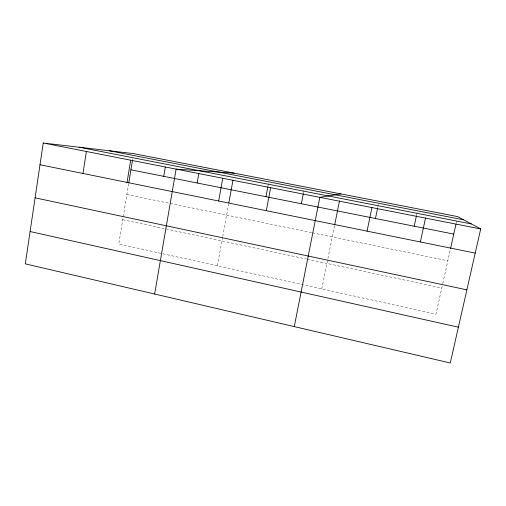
<?xml version="1.0" encoding="UTF-8"?>
<svg xmlns="http://www.w3.org/2000/svg" width="506" height="506" viewBox="0 0 506 506"><rect width="100%" height="100%" fill="white"/><g stroke="black" fill="none" stroke-linecap="round" stroke-linejoin="round"><path stroke-width="0.38" stroke-dasharray="2.53 1.9" d="M128.644 183.691L118.739 243.993L435.951 314.182L442.617 284.22M217.378 265.821L222.602 237.143M222.741 236.384L228.573 204.354M267.971 186.044L268.541 183.001M303.467 193.007L304.062 189.94M321.784 288.92L334.567 225.455M377.78 207.302L378.406 204.31M416.634 214.917L417.279 211.9M442.782 283.468L450.372 249.344M456.134 223.456L456.981 219.648M126.867 194.494L311.633 232.652M312.398 232.811L447.829 260.78M122.73 219.724L306.421 259.034M307.18 259.198L441.776 288.003"/><path stroke-width="0.76" d="M43.225 143.008L25.3 263.86L450.27 362.992L480.7 228.94L457.658 216.606L133.578 153.615L43.225 143.008L480.7 228.94M82.965 173.463L86.393 151.49M127.038 182.413L130.674 160.187M128.771 182.919L132.566 159.782M163.729 176.335L165.317 167.005M154.634 294.03L176.113 169.112L234.253 173.185M197.157 182.989L198.871 173.267M218.655 201.015L222.754 178.27M228.851 202.817L233.013 179.972M265.96 196.695L267.826 186.803M266.301 210.686L270.647 187.682M301.374 203.747L303.315 193.773M294.271 326.604L319.836 197.34L340.917 193.918M334.719 224.689L339.513 200.882M367.052 231.141L371.935 207.574M375.446 218.503L377.628 208.048M414.199 226.22L416.47 215.67M420.359 241.963L425.533 218.105M450.542 248.585L455.963 224.215M109.321 150.769L463.698 219.844M79.176 147.227L471.352 223.937M130.921 169.801L453.768 234.101M39.999 164.741L475.216 253.101M35.091 197.833L466.88 289.843M30.094 231.527L458.398 327.199"/></g></svg>
